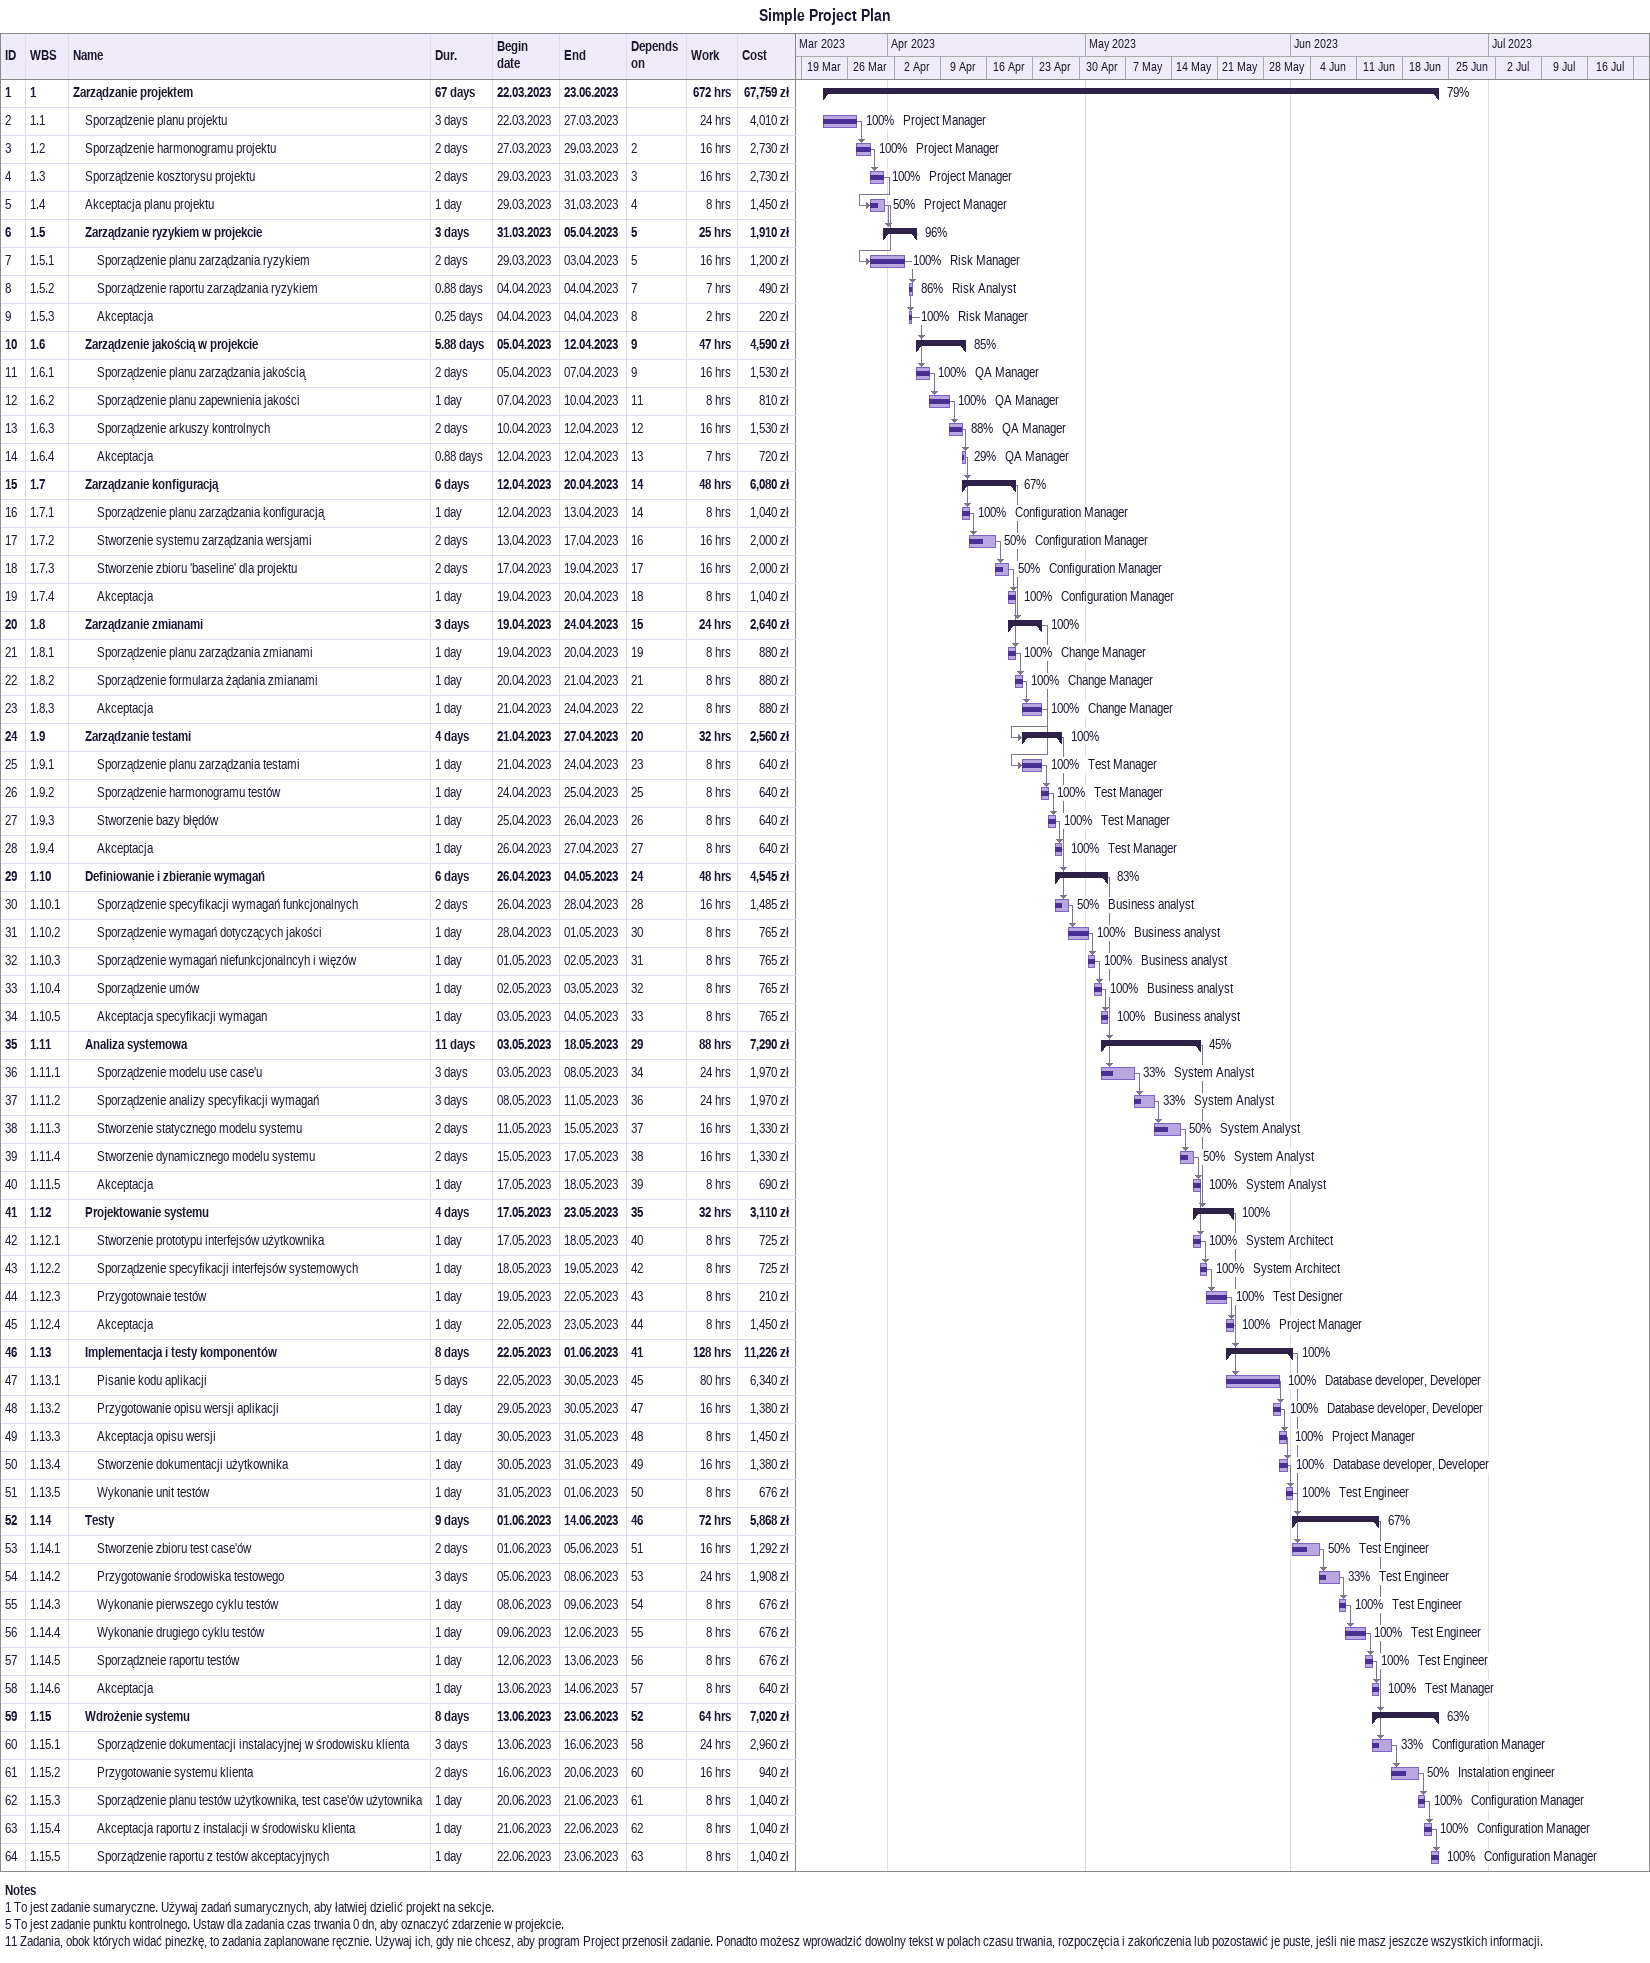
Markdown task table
Simple Project Plan

| ID | WBS | Task | Duration | Start | Finish | Predecessors | Resources | % complete | Work (h) | Cost (zł) |
|---|---|---|---|---|---|---|---|---|---|---|
| 1 | 1 | **Zarządzanie projektem** | 67d | 2023-03-22 | 2023-06-23 |  |  | 79 | 672 | 67759 |
| 2 | 1.1 | Sporządzenie planu projektu | 3d | 2023-03-22 | 2023-03-27 |  | Project Manager | 100 | 24 | 4010 |
| 3 | 1.2 | Sporządzenie harmonogramu projektu | 2d | 2023-03-27 | 2023-03-29 | 2 | Project Manager | 100 | 16 | 2730 |
| 4 | 1.3 | Sporządzenie kosztorysu projektu | 2d | 2023-03-29 | 2023-03-31 | 3 | Project Manager | 100 | 16 | 2730 |
| 5 | 1.4 | Akceptacja planu projektu | 1d | 2023-03-29 | 2023-03-31 | 4 | Project Manager | 50 | 8 | 1450 |
| 6 | 1.5 | **Zarządzanie ryzykiem w projekcie** | 3d | 2023-03-31 | 2023-04-05 | 5 |  | 96 | 25 | 1910 |
| 7 | 1.5.1 | Sporządzenie planu zarządzania ryzykiem | 2d | 2023-03-29 | 2023-04-03 | 5 | Risk Manager | 100 | 16 | 1200 |
| 8 | 1.5.2 | Sporządzenie raportu zarządzania ryzykiem | 0.88d | 2023-04-04 | 2023-04-04 | 7 | Risk Analyst | 86 | 7 | 490 |
| 9 | 1.5.3 | Akceptacja | 0.25d | 2023-04-04 | 2023-04-04 | 8 | Risk Manager | 100 | 2 | 220 |
| 10 | 1.6 | **Zarządzenie jakością w projekcie** | 5.88d | 2023-04-05 | 2023-04-12 | 9 |  | 85 | 47 | 4590 |
| 11 | 1.6.1 | Sporządzenie planu zarządzania jakością | 2d | 2023-04-05 | 2023-04-07 | 9 | QA Manager | 100 | 16 | 1530 |
| 12 | 1.6.2 | Sporządzenie planu zapewnienia jakości | 1d | 2023-04-07 | 2023-04-10 | 11 | QA Manager | 100 | 8 | 810 |
| 13 | 1.6.3 | Sporządzenie arkuszy kontrolnych | 2d | 2023-04-10 | 2023-04-12 | 12 | QA Manager | 88 | 16 | 1530 |
| 14 | 1.6.4 | Akceptacja | 0.88d | 2023-04-12 | 2023-04-12 | 13 | QA Manager | 29 | 7 | 720 |
| 15 | 1.7 | **Zarządzanie konfiguracją** | 6d | 2023-04-12 | 2023-04-20 | 14 |  | 67 | 48 | 6080 |
| 16 | 1.7.1 | Sporządzenie planu zarządzania konfiguracją | 1d | 2023-04-12 | 2023-04-13 | 14 | Configuration Manager | 100 | 8 | 1040 |
| 17 | 1.7.2 | Stworzenie systemu zarządzania wersjami | 2d | 2023-04-13 | 2023-04-17 | 16 | Configuration Manager | 50 | 16 | 2000 |
| 18 | 1.7.3 | Stworzenie zbioru 'baseline' dla projektu | 2d | 2023-04-17 | 2023-04-19 | 17 | Configuration Manager | 50 | 16 | 2000 |
| 19 | 1.7.4 | Akceptacja | 1d | 2023-04-19 | 2023-04-20 | 18 | Configuration Manager | 100 | 8 | 1040 |
| 20 | 1.8 | **Zarządzanie zmianami** | 3d | 2023-04-19 | 2023-04-24 | 15 |  | 100 | 24 | 2640 |
| 21 | 1.8.1 | Sporządzenie planu zarządzania zmianami | 1d | 2023-04-19 | 2023-04-20 | 19 | Change Manager | 100 | 8 | 880 |
| 22 | 1.8.2 | Sporządzenie formularza żądania zmianami | 1d | 2023-04-20 | 2023-04-21 | 21 | Change Manager | 100 | 8 | 880 |
| 23 | 1.8.3 | Akceptacja | 1d | 2023-04-21 | 2023-04-24 | 22 | Change Manager | 100 | 8 | 880 |
| 24 | 1.9 | **Zarządzanie testami** | 4d | 2023-04-21 | 2023-04-27 | 20 |  | 100 | 32 | 2560 |
| 25 | 1.9.1 | Sporządzenie planu zarządzania testami | 1d | 2023-04-21 | 2023-04-24 | 23 | Test Manager | 100 | 8 | 640 |
| 26 | 1.9.2 | Sporządzenie harmonogramu testów | 1d | 2023-04-24 | 2023-04-25 | 25 | Test Manager | 100 | 8 | 640 |
| 27 | 1.9.3 | Stworzenie bazy błędów | 1d | 2023-04-25 | 2023-04-26 | 26 | Test Manager | 100 | 8 | 640 |
| 28 | 1.9.4 | Akceptacja | 1d | 2023-04-26 | 2023-04-27 | 27 | Test Manager | 100 | 8 | 640 |
| 29 | 1.10 | **Definiowanie i zbieranie wymagań** | 6d | 2023-04-26 | 2023-05-04 | 24 |  | 83 | 48 | 4545 |
| 30 | 1.10.1 | Sporządzenie specyfikacji wymagań funkcjonalnych | 2d | 2023-04-26 | 2023-04-28 | 28 | Business analyst | 50 | 16 | 1485 |
| 31 | 1.10.2 | Sporządzenie wymagań dotyczących jakości | 1d | 2023-04-28 | 2023-05-01 | 30 | Business analyst | 100 | 8 | 765 |
| 32 | 1.10.3 | Sporządzenie wymagań niefunkcjonalncyh i więzów | 1d | 2023-05-01 | 2023-05-02 | 31 | Business analyst | 100 | 8 | 765 |
| 33 | 1.10.4 | Sporządzenie umów | 1d | 2023-05-02 | 2023-05-03 | 32 | Business analyst | 100 | 8 | 765 |
| 34 | 1.10.5 | Akceptacja specyfikacji wymagan | 1d | 2023-05-03 | 2023-05-04 | 33 | Business analyst | 100 | 8 | 765 |
| 35 | 1.11 | **Analiza systemowa** | 11d | 2023-05-03 | 2023-05-18 | 29 |  | 45 | 88 | 7290 |
| 36 | 1.11.1 | Sporządzenie modelu use case'u | 3d | 2023-05-03 | 2023-05-08 | 34 | System Analyst | 33 | 24 | 1970 |
| 37 | 1.11.2 | Sporządzenie analizy specyfikacji wymagań | 3d | 2023-05-08 | 2023-05-11 | 36 | System Analyst | 33 | 24 | 1970 |
| 38 | 1.11.3 | Stworzenie statycznego modelu systemu | 2d | 2023-05-11 | 2023-05-15 | 37 | System Analyst | 50 | 16 | 1330 |
| 39 | 1.11.4 | Stworzenie dynamicznego modelu systemu | 2d | 2023-05-15 | 2023-05-17 | 38 | System Analyst | 50 | 16 | 1330 |
| 40 | 1.11.5 | Akceptacja | 1d | 2023-05-17 | 2023-05-18 | 39 | System Analyst | 100 | 8 | 690 |
| 41 | 1.12 | **Projektowanie systemu** | 4d | 2023-05-17 | 2023-05-23 | 35 |  | 100 | 32 | 3110 |
| 42 | 1.12.1 | Stworzenie prototypu interfejsów użytkownika | 1d | 2023-05-17 | 2023-05-18 | 40 | System Architect | 100 | 8 | 725 |
| 43 | 1.12.2 | Sporządzenie specyfikacji interfejsów systemowych | 1d | 2023-05-18 | 2023-05-19 | 42 | System Architect | 100 | 8 | 725 |
| 44 | 1.12.3 | Przygotownaie testów | 1d | 2023-05-19 | 2023-05-22 | 43 | Test Designer | 100 | 8 | 210 |
| 45 | 1.12.4 | Akceptacja | 1d | 2023-05-22 | 2023-05-23 | 44 | Project Manager | 100 | 8 | 1450 |
| 46 | 1.13 | **Implementacja i testy komponentów** | 8d | 2023-05-22 | 2023-06-01 | 41 |  | 100 | 128 | 11226 |
| 47 | 1.13.1 | Pisanie kodu aplikacji | 5d | 2023-05-22 | 2023-05-30 | 45 | Database developer, Developer | 100 | 80 | 6340 |
| 48 | 1.13.2 | Przygotowanie opisu wersji aplikacji | 1d | 2023-05-29 | 2023-05-30 | 47 | Database developer, Developer | 100 | 16 | 1380 |
| 49 | 1.13.3 | Akceptacja opisu wersji | 1d | 2023-05-30 | 2023-05-31 | 48 | Project Manager | 100 | 8 | 1450 |
| 50 | 1.13.4 | Stworzenie dokumentacji użytkownika | 1d | 2023-05-30 | 2023-05-31 | 49 | Database developer, Developer | 100 | 16 | 1380 |
| 51 | 1.13.5 | Wykonanie unit testów | 1d | 2023-05-31 | 2023-06-01 | 50 | Test Engineer | 100 | 8 | 676 |
| 52 | 1.14 | **Testy** | 9d | 2023-06-01 | 2023-06-14 | 46 |  | 67 | 72 | 5868 |
| 53 | 1.14.1 | Stworzenie zbioru test case'ów | 2d | 2023-06-01 | 2023-06-05 | 51 | Test Engineer | 50 | 16 | 1292 |
| 54 | 1.14.2 | Przygotowanie środowiska testowego | 3d | 2023-06-05 | 2023-06-08 | 53 | Test Engineer | 33 | 24 | 1908 |
| 55 | 1.14.3 | Wykonanie pierwszego cyklu testów | 1d | 2023-06-08 | 2023-06-09 | 54 | Test Engineer | 100 | 8 | 676 |
| 56 | 1.14.4 | Wykonanie drugiego cyklu testów | 1d | 2023-06-09 | 2023-06-12 | 55 | Test Engineer | 100 | 8 | 676 |
| 57 | 1.14.5 | Sporządzneie raportu testów | 1d | 2023-06-12 | 2023-06-13 | 56 | Test Engineer | 100 | 8 | 676 |
| 58 | 1.14.6 | Akceptacja | 1d | 2023-06-13 | 2023-06-14 | 57 | Test Manager | 100 | 8 | 640 |
| 59 | 1.15 | **Wdrożenie systemu** | 8d | 2023-06-13 | 2023-06-23 | 52 |  | 63 | 64 | 7020 |
| 60 | 1.15.1 | Sporządzenie dokumentacji instalacyjnej w środowisku klienta | 3d | 2023-06-13 | 2023-06-16 | 58 | Configuration Manager | 33 | 24 | 2960 |
| 61 | 1.15.2 | Przygotowanie systemu klienta | 2d | 2023-06-16 | 2023-06-20 | 60 | Instalation engineer | 50 | 16 | 940 |
| 62 | 1.15.3 | Sporządzenie planu testów użytkownika, test case'ów użytownika | 1d | 2023-06-20 | 2023-06-21 | 61 | Configuration Manager | 100 | 8 | 1040 |
| 63 | 1.15.4 | Akceptacja raportu z instalacji w środowisku klienta | 1d | 2023-06-21 | 2023-06-22 | 62 | Configuration Manager | 100 | 8 | 1040 |
| 64 | 1.15.5 | Sporządzenie raportu z testów akceptacyjnych | 1d | 2023-06-22 | 2023-06-23 | 63 | Configuration Manager | 100 | 8 | 1040 |

Notes
- 1: To jest zadanie sumaryczne. Używaj zadań sumarycznych, aby łatwiej dzielić projekt na sekcje.
- 5: To jest zadanie punktu kontrolnego. Ustaw dla zadania czas trwania 0 dn, aby oznaczyć zdarzenie w projekcie.
- 11: Zadania, obok których widać pinezkę, to zadania zaplanowane ręcznie. Używaj ich, gdy nie chcesz, aby program Project przenosił zadanie. Ponadto możesz wprowadzić dowolny tekst w polach czasu trwania, rozpoczęcia i zakończenia lub pozostawić je puste, jeśli nie masz jeszcze wszystkich informacji.
